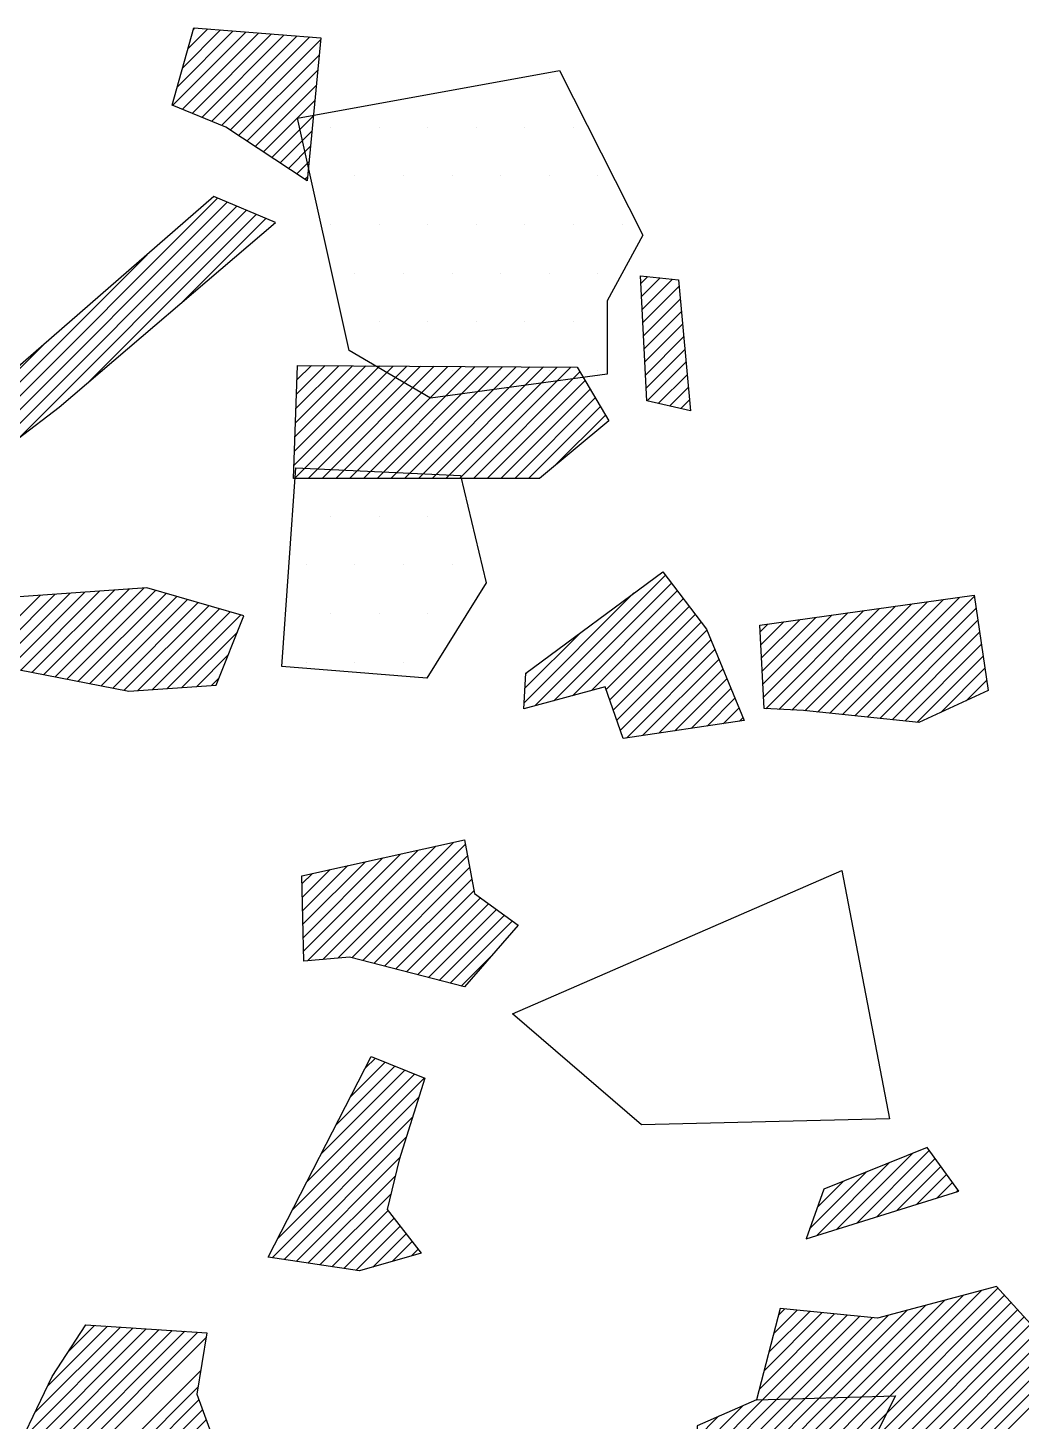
# Model space of a CAD drawing. Header units: metres. Extents: x 1.28 to 3.47, y -21 to -16.89.
# Drawn here: x 2.1722 to 2.4276, y -17.8075 to -17.4495 of the extents above; entities that cross this region are included whole.
import ezdxf

# ---------------------------------------------------------------- set-up
doc = ezdxf.new("R2010")
doc.units = ezdxf.units.M
doc.header["$LTSCALE"] = 25
doc.header["$MEASUREMENT"] = 0
doc.layers.get('0').update_dxf_attribs({"linetype": 'CONTINUOUS'})
for name, color, linetype in [('KNOCHEN', 2, 'CONTINUOUS'), ('KNOCHENSCHRAFF', 2, 'CONTINUOUS'), ('STEINE', 4, 'CONTINUOUS'), ('STEINESCHRAFF', 4, 'CONTINUOUS')]:
    doc.layers.add(name, color=color, linetype=linetype)

# ---------------------------------------------------------------- blocks, each defined once
blk = doc.blocks.new('*X9')
at = {"color": 0}
for p, q in [((220.936, -1746.942), (222.827, -1745.051)), ((221.061, -1746.463), (222.499, -1745.026)), ((221.2, -1745.971), (222.171, -1745)), ((221.338, -1745.479), (221.842, -1744.975)), ((221.477, -1744.987), (221.514, -1744.95)), ((221.188, -1747.044), (223.155, -1745.077)), ((221.439, -1747.146), (223.483, -1745.102)), ((221.69, -1747.248), (223.811, -1745.128)), ((221.942, -1747.351), (224.139, -1745.153)), ((222.193, -1747.453), (224.468, -1745.178)), ((222.423, -1747.576), (224.749, -1745.25)), ((222.637, -1747.716), (224.712, -1745.641)), ((222.85, -1747.857), (224.674, -1746.033)), ((223.063, -1747.997), (224.636, -1746.424)), ((223.277, -1748.137), (224.598, -1746.815)), ((223.49, -1748.277), (224.561, -1747.207)), ((223.703, -1748.418), (224.523, -1747.598)), ((223.917, -1748.558), (224.485, -1747.989)), ((224.13, -1748.698), (224.447, -1748.381)), ((224.343, -1748.838), (224.41, -1748.772)), ((213.677, -1757.737), (222.091, -1749.323)), ((214.043, -1757.725), (222.34, -1749.427)), ((215.517, -1756.604), (222.589, -1749.531)), ((216.991, -1755.484), (222.839, -1749.636)), ((218.75, -1754.077), (223.088, -1749.74)), ((221.18, -1752.002), (223.337, -1749.844)), ((213.54, -1757.52), (220.282, -1750.778)), ((232.985, -1751.511), (233.157, -1751.338)), ((233.001, -1751.848), (233.477, -1751.371)), ((233.017, -1752.185), (233.797, -1751.405)), ((233.034, -1752.522), (233.961, -1751.595)), ((233.05, -1752.86), (233.991, -1751.919)), ((233.066, -1753.197), (234.02, -1752.243)), ((233.082, -1753.534), (234.05, -1752.566)), ((233.099, -1753.871), (234.08, -1752.89)), ((213.403, -1757.304), (217.598, -1753.109)), ((233.115, -1754.209), (234.109, -1753.214)), ((224.059, -1756.193), (226.615, -1753.638)), ((224.072, -1755.827), (226.264, -1753.635)), ((224.075, -1756.531), (226.966, -1753.64)), ((224.085, -1755.461), (225.912, -1753.633)), ((224.097, -1755.095), (225.561, -1753.631)), ((224.11, -1754.729), (225.21, -1753.629)), ((224.122, -1754.362), (224.858, -1753.626)), ((224.135, -1753.996), (224.507, -1753.624)), ((224.147, -1753.63), (224.156, -1753.622)), ((224.429, -1756.531), (227.318, -1753.642)), ((224.783, -1756.53), (227.669, -1753.644)), ((225.137, -1756.53), (228.02, -1753.647)), ((225.49, -1756.53), (228.372, -1753.649)), ((225.844, -1756.53), (228.723, -1753.651)), ((226.198, -1756.529), (229.074, -1753.653)), ((226.552, -1756.529), (229.425, -1753.656)), ((226.906, -1756.529), (229.777, -1753.658)), ((227.259, -1756.529), (230.128, -1753.66)), ((227.613, -1756.528), (230.479, -1753.662)), ((227.967, -1756.528), (230.831, -1753.664)), ((228.321, -1756.528), (231.182, -1753.667)), ((233.141, -1754.536), (234.139, -1753.538)), ((228.675, -1756.528), (231.415, -1753.787)), ((229.028, -1756.527), (231.547, -1754.009)), ((233.429, -1754.602), (234.169, -1753.862)), ((229.382, -1756.527), (231.678, -1754.231)), ((233.717, -1754.667), (234.199, -1754.186)), ((229.736, -1756.527), (231.81, -1754.453)), ((230.09, -1756.527), (231.942, -1754.675)), ((234.006, -1754.732), (234.228, -1754.51)), ((230.772, -1756.198), (232.073, -1754.897)), ((230.256, -1762.37), (233.612, -1759.015)), ((217.626, -1761.566), (219.82, -1759.372)), ((217.921, -1761.624), (220.2, -1759.346)), ((230.74, -1762.24), (233.765, -1759.216)), ((216.556, -1760.514), (217.541, -1759.529)), ((216.663, -1760.761), (217.921, -1759.503)), ((216.771, -1761.007), (218.301, -1759.477)), ((216.878, -1761.253), (218.681, -1759.451)), ((217.034, -1761.451), (219.06, -1759.424)), ((217.33, -1761.508), (219.44, -1759.398)), ((218.217, -1761.682), (220.495, -1759.404)), ((218.513, -1761.74), (220.77, -1759.482)), ((218.808, -1761.798), (221.045, -1759.561)), ((219.104, -1761.856), (221.321, -1759.639)), ((219.4, -1761.913), (221.596, -1759.718)), ((229.981, -1762.293), (232.804, -1759.469)), ((231.224, -1762.11), (233.917, -1759.417)), ((231.708, -1761.98), (234.07, -1759.618)), ((219.695, -1761.971), (221.871, -1759.796)), ((220.041, -1761.979), (222.146, -1759.874)), ((220.421, -1761.953), (222.421, -1759.953)), ((220.8, -1761.927), (222.696, -1760.031)), ((232.088, -1761.953), (234.223, -1759.818)), ((232.179, -1762.215), (234.375, -1760.019)), ((232.27, -1762.478), (234.528, -1760.22)), ((232.361, -1762.74), (234.676, -1760.426)), ((221.18, -1761.901), (222.606, -1760.475)), ((230.001, -1761.919), (231.443, -1760.477)), ((232.452, -1763.003), (234.779, -1760.676)), ((221.56, -1761.875), (222.371, -1761.063)), ((232.611, -1763.198), (234.883, -1760.926)), ((233.026, -1763.136), (234.986, -1761.176)), ((230.022, -1761.545), (230.082, -1761.484)), ((233.441, -1763.075), (235.09, -1761.426)), ((221.94, -1761.849), (222.136, -1761.652)), ((233.856, -1763.013), (235.193, -1761.676)), ((234.272, -1762.952), (235.297, -1761.926)), ((234.687, -1762.89), (235.4, -1762.176)), ((235.102, -1762.829), (235.504, -1762.426)), ((235.517, -1762.767), (235.607, -1762.676)), ((224.306, -1768.675), (226.803, -1766.178)), ((224.41, -1768.924), (227.256, -1766.078)), ((224.798, -1768.89), (227.71, -1765.978)), ((225.185, -1768.856), (228.163, -1765.878)), ((225.549, -1768.846), (228.465, -1765.93)), ((224.281, -1767.639), (225.442, -1766.477)), ((224.289, -1767.984), (225.896, -1766.378)), ((224.297, -1768.33), (226.349, -1766.278)), ((225.83, -1768.918), (228.52, -1766.228)), ((226.111, -1768.991), (228.575, -1766.526)), ((224.264, -1766.948), (224.536, -1766.677)), ((224.273, -1767.294), (224.989, -1766.577)), ((226.392, -1769.063), (228.631, -1766.824)), ((226.673, -1769.136), (228.686, -1767.123)), ((226.954, -1769.208), (228.855, -1767.307)), ((227.235, -1769.281), (229.06, -1767.456)), ((227.516, -1769.353), (229.265, -1767.605)), ((227.797, -1769.426), (229.47, -1767.753)), ((228.078, -1769.498), (229.675, -1767.902)), ((228.36, -1769.571), (229.174, -1768.756)), ((225.52, -1772.411), (226.405, -1771.526)), ((225.894, -1771.683), (226.153, -1771.423)), ((224.398, -1774.593), (227.159, -1771.832)), ((224.772, -1773.865), (226.907, -1771.73)), ((225.146, -1773.138), (226.656, -1771.628)), ((224.024, -1775.32), (227.41, -1771.934)), ((223.65, -1776.048), (227.275, -1772.423)), ((223.499, -1776.553), (227.111, -1772.94)), ((223.806, -1776.599), (226.948, -1773.457)), ((224.113, -1776.646), (226.784, -1773.975)), ((224.42, -1776.692), (226.667, -1774.445)), ((224.727, -1776.739), (226.556, -1774.91)), ((225.034, -1776.785), (226.481, -1775.338)), ((225.341, -1776.832), (226.635, -1775.537)), ((225.648, -1776.878), (226.79, -1775.737)), ((226.086, -1776.794), (226.944, -1775.936)), ((226.584, -1776.649), (227.098, -1776.135)), ((227.083, -1776.504), (227.252, -1776.335)), ((217.066, -1781.218), (219.928, -1778.355)), ((217.39, -1780.54), (219.596, -1778.334)), ((217.714, -1779.863), (219.264, -1778.312)), ((218.249, -1778.974), (218.932, -1778.291)), ((216.742, -1781.896), (220.26, -1778.377)), ((216.849, -1782.142), (220.592, -1778.399)), ((217.088, -1782.257), (220.924, -1778.42)), ((217.326, -1782.372), (221.256, -1778.442)), ((217.565, -1782.486), (221.588, -1778.463)), ((217.804, -1782.601), (221.797, -1778.608)), ((219.057, -1782.055), (221.662, -1779.45)), ((219.428, -1782.038), (221.594, -1779.872)), ((219.677, -1782.143), (221.616, -1780.203)), ((219.926, -1782.247), (221.71, -1780.462)), ((220.175, -1782.351), (221.805, -1780.722))]:
    blk.add_line(p, q, dxfattribs=at)
blk = doc.blocks.new('*X10')
at = {"color": 0}
for p, q in [((237.522, -1762.529), (240.354, -1759.697)), ((237.843, -1762.562), (240.765, -1759.64)), ((238.164, -1762.595), (241.176, -1759.583)), ((238.484, -1762.628), (241.559, -1759.553)), ((236.101, -1761.476), (237.478, -1760.099)), ((236.117, -1761.813), (237.889, -1760.041)), ((236.133, -1762.15), (238.3, -1759.984)), ((236.193, -1762.445), (238.711, -1759.927)), ((236.53, -1762.461), (239.121, -1759.869)), ((236.866, -1762.478), (239.532, -1759.812)), ((237.202, -1762.496), (239.943, -1759.755)), ((238.805, -1762.661), (241.604, -1759.862)), ((236.052, -1760.464), (236.245, -1760.271)), ((236.068, -1760.801), (236.656, -1760.214)), ((236.085, -1761.139), (237.067, -1760.156)), ((239.125, -1762.694), (241.649, -1760.17)), ((239.446, -1762.727), (241.694, -1760.479)), ((239.767, -1762.76), (241.74, -1760.787)), ((240.087, -1762.793), (241.785, -1761.095)), ((240.697, -1762.537), (241.83, -1761.404)), ((241.349, -1762.238), (241.875, -1761.712)), ((238.018, -1775.822), (239.973, -1773.867)), ((238.533, -1775.661), (240.397, -1773.796)), ((239.047, -1775.5), (240.546, -1774.001)), ((237.321, -1775.812), (238.785, -1774.348)), ((237.504, -1775.982), (239.379, -1774.108)), ((239.561, -1775.34), (240.695, -1774.205)), ((240.075, -1775.179), (240.844, -1774.41)), ((237.519, -1775.26), (238.191, -1774.588)), ((240.59, -1775.018), (240.993, -1774.615)), ((241.104, -1774.858), (241.142, -1774.819)), ((238.302, -1780.134), (240.788, -1777.648)), ((238.666, -1780.124), (241.27, -1777.519)), ((239.03, -1780.113), (241.753, -1777.39)), ((239.306, -1780.545), (242.335, -1777.515)), ((239.395, -1780.102), (242.167, -1777.33)), ((236.026, -1779.936), (237.965, -1777.997)), ((236.15, -1779.458), (237.644, -1777.964)), ((236.274, -1778.98), (237.323, -1777.932)), ((236.398, -1778.502), (237.002, -1777.899)), ((236.523, -1778.024), (236.681, -1777.867)), ((237.573, -1780.156), (239.823, -1777.907)), ((237.938, -1780.145), (240.305, -1777.778)), ((238.601, -1781.956), (242.673, -1777.885)), ((238.954, -1781.251), (242.504, -1777.7)), ((236.117, -1780.198), (238.286, -1778.029)), ((236.481, -1780.188), (238.607, -1778.062)), ((236.845, -1780.177), (238.928, -1778.094)), ((237.209, -1780.166), (239.34, -1778.036)), ((238.249, -1782.662), (242.841, -1778.07)), ((238.251, -1783.013), (243.01, -1778.255)), ((238.387, -1783.231), (243.179, -1778.44)), ((238.524, -1783.448), (243.347, -1778.625)), ((238.66, -1783.666), (243.516, -1778.809)), ((241.09, -1781.589), (243.685, -1778.994)), ((241.552, -1781.481), (243.853, -1779.179)), ((242.014, -1781.372), (244.022, -1779.364)), ((234.196, -1785.301), (239.395, -1780.102)), ((235.992, -1781.738), (237.573, -1780.156)), ((236.505, -1781.578), (237.938, -1780.145)), ((236.907, -1781.53), (238.302, -1780.134)), ((237.021, -1782.122), (239.03, -1780.113)), ((237.124, -1781.665), (238.666, -1780.124)), ((234.339, -1782.683), (236.845, -1780.177)), ((234.357, -1782.312), (236.481, -1780.188)), ((234.374, -1781.941), (236.117, -1780.198)), ((234.392, -1781.569), (235.607, -1780.355)), ((235.478, -1781.897), (237.209, -1780.166)), ((234.353, -1785.497), (239.306, -1780.545)), ((234.41, -1781.198), (234.982, -1780.626))]:
    blk.add_line(p, q, dxfattribs=at)
blk = doc.blocks.new('*X14')
at = {"color": 0}
for p, q in [((230.625, -1746.25), (230.625, -1746.25)), ((225, -1747.5), (225, -1747.5)), ((226.25, -1747.5), (226.25, -1747.5)), ((227.5, -1747.5), (227.5, -1747.5)), ((228.75, -1747.5), (228.75, -1747.5)), ((230, -1747.5), (230, -1747.5)), ((231.25, -1747.5), (231.25, -1747.5)), ((225.625, -1748.75), (225.625, -1748.75)), ((226.875, -1748.75), (226.875, -1748.75)), ((228.125, -1748.75), (228.125, -1748.75)), ((229.375, -1748.75), (229.375, -1748.75)), ((230.625, -1748.75), (230.625, -1748.75)), ((231.875, -1748.75), (231.875, -1748.75)), ((225, -1750), (225, -1750)), ((226.25, -1750), (226.25, -1750)), ((227.5, -1750), (227.5, -1750)), ((228.75, -1750), (228.75, -1750)), ((230, -1750), (230, -1750)), ((231.25, -1750), (231.25, -1750)), ((232.5, -1750), (232.5, -1750)), ((225.625, -1751.25), (225.625, -1751.25)), ((226.875, -1751.25), (226.875, -1751.25)), ((228.125, -1751.25), (228.125, -1751.25)), ((229.375, -1751.25), (229.375, -1751.25)), ((230.625, -1751.25), (230.625, -1751.25)), ((231.875, -1751.25), (231.875, -1751.25)), ((226.25, -1752.5), (226.25, -1752.5)), ((227.5, -1752.5), (227.5, -1752.5)), ((228.75, -1752.5), (228.75, -1752.5)), ((230, -1752.5), (230, -1752.5)), ((231.25, -1752.5), (231.25, -1752.5)), ((226.875, -1753.75), (226.875, -1753.75)), ((228.125, -1753.75), (228.125, -1753.75)), ((229.375, -1753.75), (229.375, -1753.75)), ((230.625, -1753.75), (230.625, -1753.75)), ((231.875, -1753.75), (231.875, -1753.75)), ((225, -1757.5), (225, -1757.5)), ((226.25, -1757.5), (226.25, -1757.5)), ((227.5, -1757.5), (227.5, -1757.5)), ((224.375, -1758.75), (224.375, -1758.75)), ((225.625, -1758.75), (225.625, -1758.75)), ((226.875, -1758.75), (226.875, -1758.75)), ((228.125, -1758.75), (228.125, -1758.75)), ((225, -1760), (225, -1760)), ((226.25, -1760), (226.25, -1760)), ((227.5, -1760), (227.5, -1760)), ((224.375, -1761.25), (224.375, -1761.25)), ((225.625, -1761.25), (225.625, -1761.25)), ((226.875, -1761.25), (226.875, -1761.25))]:
    blk.add_line(p, q, dxfattribs=at)

msp = doc.modelspace()

# ---------------------------------------------------------------- linework, layer by layer
at = {"layer": 'KNOCHEN'}
for points in [[(2.20928, -17.46938), (2.21488, -17.44948), (2.24754, -17.452), (2.244, -17.48875), (2.22306, -17.47499), (2.20928, -17.46938)], [(2.13791, -17.57916), (2.18024, -17.54698), (2.23584, -17.49948), (2.22001, -17.49285), (2.13177, -17.56947), (2.13791, -17.57916)], [(2.33131, -17.54534), (2.32975, -17.51319), (2.33945, -17.5142), (2.34254, -17.54788), (2.33131, -17.54534)], [(2.24048, -17.56531), (2.24148, -17.53622), (2.31344, -17.53668), (2.32161, -17.55045), (2.30376, -17.56526), (2.24048, -17.56531)], [(2.30023, -17.61528), (2.33542, -17.58923), (2.34666, -17.60402), (2.35637, -17.62749), (2.32525, -17.63211), (2.32064, -17.61884), (2.29972, -17.62447), (2.30023, -17.61528)], [(2.16957, -17.61435), (2.19816, -17.61995), (2.22061, -17.6184), (2.22774, -17.60053), (2.20273, -17.59341), (2.14302, -17.59753)], [(2.36148, -17.62442), (2.36044, -17.60299), (2.41555, -17.5953), (2.41914, -17.61979), (2.40129, -17.62797), (2.37168, -17.62493), (2.36148, -17.62442)], [(2.24312, -17.68933), (2.24259, -17.66738), (2.28444, -17.65816), (2.287, -17.67194), (2.29823, -17.6801), (2.28446, -17.69593), (2.25486, -17.6883), (2.24312, -17.68933)], [(2.23399, -17.76538), (2.26049, -17.71381), (2.27427, -17.71941), (2.26765, -17.74034), (2.2646, -17.7531), (2.27328, -17.76433), (2.25747, -17.76893), (2.23399, -17.76538)], [(2.41158, -17.74841), (2.40341, -17.73718), (2.37687, -17.74792), (2.37229, -17.76068), (2.41158, -17.74841)], [(2.43102, -17.81117), (2.44223, -17.79585), (2.42129, -17.7729), (2.39068, -17.78108), (2.36567, -17.77855), (2.35956, -17.80203), (2.39529, -17.80099), (2.38153, -17.82855), (2.38663, -17.83672)], [(2.16666, -17.82054), (2.17838, -17.79604), (2.18705, -17.78276), (2.21818, -17.78478), (2.21564, -17.8006), (2.22177, -17.81744), (2.208, -17.82613), (2.19218, -17.8195), (2.18044, -17.82717), (2.16666, -17.82054)], [(2.35956, -17.80203), (2.34425, -17.80868), (2.34275, -17.84032), (2.33254, -17.84135), (2.36012, -17.87552), (2.38002, -17.86734)]]:
    msp.add_lwpolyline(points, dxfattribs=at)
at = {"layer": 'STEINE'}
for points in [[(2.2415, -17.4727), (2.30885, -17.46041), (2.33031, -17.50275), (2.32114, -17.51959), (2.32115, -17.53848), (2.27574, -17.54463), (2.25481, -17.5324), (2.2415, -17.4727)], [(2.24105, -17.56252), (2.28341, -17.56453), (2.29006, -17.59208), (2.27477, -17.61659), (2.23751, -17.61355), (2.24105, -17.56252)], [(2.29677, -17.70281), (2.38146, -17.66601), (2.39375, -17.72979), (2.32996, -17.73137), (2.29677, -17.70281)]]:
    msp.add_lwpolyline(points, dxfattribs=at)

# ---------------------------------------------------------------- block references
at = {"layer": 'KNOCHENSCHRAFF', "xscale": 0.01, "yscale": 0.01, "zscale": 0.01}
for name in ['*X9', '*X10']:
    msp.add_blockref(name, (0, 0), dxfattribs=at)
at = {"layer": 'STEINESCHRAFF', "xscale": 0.01, "yscale": 0.01, "zscale": 0.01}
msp.add_blockref('*X14', (0, 0), dxfattribs=at)

doc.saveas('drawing.dxf')
